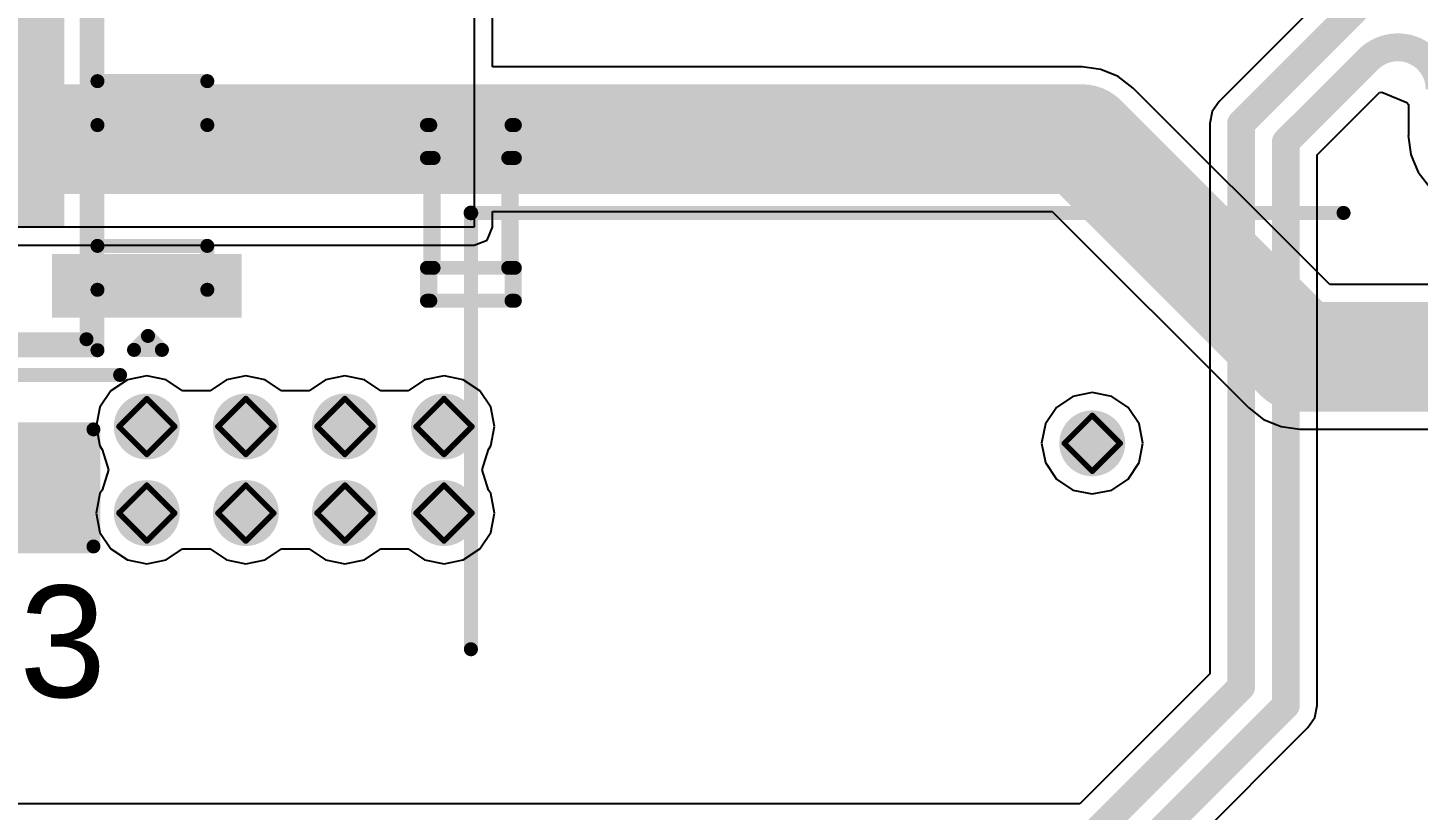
# Model space of a CAD drawing. Header units: millimetres. Extents: x -16 to 330, y -45 to 150.
# Drawn here: x 19.72 to 32.38, y 49.77 to 56.89 of the extents above; entities that cross this region are included whole.
import ezdxf

# ---------------------------------------------------------------- set-up
doc = ezdxf.new("R2010")
doc.units = ezdxf.units.MM
for name, color, linetype in [('BottomLayer', 5, 'Continuous'), ('BottomSolder', 6, 'Continuous'), ('DrillDrawing', 1, 'Continuous'), ('Mechanical13', 56, 'Continuous'), ('MidLayer1', 16, 'Continuous'), ('MidLayer2', 76, 'Continuous'), ('TopLayer', 1, 'Continuous'), ('TopOverlay', 2, 'Continuous'), ('TopPaste', 8, 'Continuous'), ('TopSolder', 216, 'Continuous'), ('ViaHoleLayer', 16, 'Continuous')]:
    doc.layers.add(name, color=color, linetype=linetype)
doc.styles.add('Arial', font='arial.ttf', dxfattribs={"height": 0.2})

# ---------------------------------------------------------------- blocks, each defined once
blk = doc.blocks.new('C___0603_52')
at = {"layer": 'TopLayer'}
for points in [[(-0.381, 0.445), (-0.381, -0.445), (-1.143, -0.445), (-1.143, 0.445)], [(1.143, 0.445), (1.143, -0.445), (0.381, -0.445), (0.381, 0.445)]]:
    blk.add_hatch(color=1, dxfattribs=at).paths.add_polyline_path(points)
at = {"layer": 'TopPaste'}
for points in [[(-0.381, 0.445), (-0.381, -0.445), (-1.143, -0.445), (-1.143, 0.445)], [(1.143, 0.445), (1.143, -0.445), (0.381, -0.445), (0.381, 0.445)]]:
    blk.add_hatch(color=8, dxfattribs=at).paths.add_polyline_path(points)
at = {"layer": 'TopSolder'}
for points in [[(-0.321, 0.504), (-0.321, -0.504), (-1.203, -0.504), (-1.203, 0.504)], [(1.203, 0.504), (1.203, -0.504), (0.321, -0.504), (0.321, 0.504)]]:
    blk.add_hatch(color=216, dxfattribs=at).paths.add_polyline_path(points)
at = {"layer": 'TopOverlay', "const_width": 0.127}
for points in [[(-1.245, 0.533), (-0.457, 0.533)], [(-1.245, -0.533), (-1.245, 0.533)], [(0.457, 0.533), (1.245, 0.533)], [(1.245, -0.533), (1.245, 0.533)], [(-1.245, -0.533), (-0.457, -0.533)], [(0.457, -0.533), (1.245, -0.533)]]:
    blk.add_lwpolyline(points, dxfattribs=at)
at = {"layer": 'TopOverlay', "const_width": 0.0635}
for points in [[(-1.276, 0.533, 1), (-1.213, 0.533, 1)], [(-1.276, 0.533, 1), (-1.213, 0.533, 1)], [(-0.489, 0.533, 1), (-0.425, 0.533, 1)], [(0.425, 0.533, 1), (0.489, 0.533, 1)], [(1.213, 0.533, 1), (1.276, 0.533, 1)], [(1.213, 0.533, 1), (1.276, 0.533, 1)], [(-1.276, -0.533, 1), (-1.213, -0.533, 1)], [(-1.276, -0.533, 1), (-1.213, -0.533, 1)], [(-0.489, -0.533, 1), (-0.425, -0.533, 1)], [(0.425, -0.533, 1), (0.489, -0.533, 1)], [(1.213, -0.533, 1), (1.276, -0.533, 1)], [(1.213, -0.533, 1), (1.276, -0.533, 1)]]:
    blk.add_lwpolyline(points, format="xyb", close=True, dxfattribs=at)
blk = doc.blocks.new('SOT_89_3_77')
at = {"layer": 'TopLayer'}
for points in [[(-0.967, 2.647), (0.967, 2.647), (0.967, -0.382), (-0.967, -0.382)], [(-1.79, -0.268), (-1.21, -0.268), (-1.21, -1.997), (-1.79, -1.997)], [(-0.29, -0.268), (0.29, -0.268), (0.29, -1.997), (-0.29, -1.997)], [(1.21, -0.268), (1.79, -0.268), (1.79, -1.997), (1.21, -1.997)]]:
    blk.add_hatch(color=1, dxfattribs=at).paths.add_polyline_path(points)
at = {"layer": 'TopPaste'}
for points in [[(-0.967, 2.647), (0.967, 2.647), (0.967, -0.382), (-0.967, -0.382)], [(-1.79, -0.268), (-1.21, -0.268), (-1.21, -1.997), (-1.79, -1.997)], [(-0.29, -0.268), (0.29, -0.268), (0.29, -1.997), (-0.29, -1.997)], [(1.21, -0.268), (1.79, -0.268), (1.79, -1.997), (1.21, -1.997)]]:
    blk.add_hatch(color=8, dxfattribs=at).paths.add_polyline_path(points)
at = {"layer": 'TopSolder'}
for points in [[(-0.967, 2.647), (0.967, 2.647), (0.967, -0.382), (-0.967, -0.382)], [(-1.79, -0.268), (-1.21, -0.268), (-1.21, -1.997), (-1.79, -1.997)], [(-0.29, -0.268), (0.29, -0.268), (0.29, -1.997), (-0.29, -1.997)], [(1.21, -0.268), (1.79, -0.268), (1.79, -1.997), (1.21, -1.997)]]:
    blk.add_hatch(color=216, dxfattribs=at).paths.add_polyline_path(points)
at = {"layer": 'TopOverlay', "const_width": 0.127}
for points in [[(-2.311, 1.727), (-2.311, -0.889)], [(-2.311, 1.727), (-1.118, 1.727)], [(1.118, 1.727), (2.311, 1.727)], [(2.311, 1.727), (2.311, -0.889)], [(-2.083, -1.016), (-2.083, -1.27)], [(-2.083, -1.016), (-1.956, -1.143)], [(-1.956, -1.143), (-2.083, -1.27)]]:
    blk.add_lwpolyline(points, dxfattribs=at)
at = {"layer": 'TopOverlay', "const_width": 0.0635}
for points in [[(-2.343, 1.727, 1), (-2.28, 1.727, 1)], [(-2.343, 1.727, 1), (-2.28, 1.727, 1)], [(-1.149, 1.727, 1), (-1.086, 1.727, 1)], [(1.086, 1.727, 1), (1.149, 1.727, 1)], [(2.28, 1.727, 1), (2.343, 1.727, 1)], [(2.28, 1.727, 1), (2.343, 1.727, 1)], [(-2.343, -0.889, 1), (-2.28, -0.889, 1)], [(2.28, -0.889, 1), (2.343, -0.889, 1)], [(-2.115, -1.016, 1), (-2.051, -1.016, 1)], [(-2.115, -1.016, 1), (-2.051, -1.016, 1)], [(-1.988, -1.143, 1), (-1.924, -1.143, 1)], [(-1.988, -1.143, 1), (-1.924, -1.143, 1)], [(-2.115, -1.27, 1), (-2.051, -1.27, 1)], [(-2.115, -1.27, 1), (-2.051, -1.27, 1)]]:
    blk.add_lwpolyline(points, format="xyb", close=True, dxfattribs=at)

msp = doc.modelspace()

# ---------------------------------------------------------------- hatches: boundary and pattern name
at = {"layer": 'BottomLayer'}
h = msp.add_hatch(color=5, dxfattribs=at)
edge = h.paths.add_edge_path()
edge.add_arc((20.805, 53.264), 0.3, 0, 360)
h = msp.add_hatch(color=5, dxfattribs=at)
edge = h.paths.add_edge_path()
edge.add_arc((21.707, 53.264), 0.3, 0, 360)
h = msp.add_hatch(color=5, dxfattribs=at)
edge = h.paths.add_edge_path()
edge.add_arc((22.609, 53.264), 0.3, 0, 360)
h = msp.add_hatch(color=5, dxfattribs=at)
edge = h.paths.add_edge_path()
edge.add_arc((23.511, 53.264), 0.3, 0, 360)
h = msp.add_hatch(color=5, dxfattribs=at)
edge = h.paths.add_edge_path()
edge.add_arc((29.413, 53.111), 0.3, 0, 360)
h = msp.add_hatch(color=5, dxfattribs=at)
edge = h.paths.add_edge_path()
edge.add_arc((20.805, 52.476), 0.3, 0, 360)
h = msp.add_hatch(color=5, dxfattribs=at)
edge = h.paths.add_edge_path()
edge.add_arc((21.707, 52.476), 0.3, 0, 360)
h = msp.add_hatch(color=5, dxfattribs=at)
edge = h.paths.add_edge_path()
edge.add_arc((22.609, 52.476), 0.3, 0, 360)
h = msp.add_hatch(color=5, dxfattribs=at)
edge = h.paths.add_edge_path()
edge.add_arc((23.511, 52.476), 0.3, 0, 360)
at = {"layer": 'BottomSolder'}
h = msp.add_hatch(color=6, dxfattribs=at)
edge = h.paths.add_edge_path()
edge.add_arc((20.805, 53.264), 0.15, 0, 360)
h = msp.add_hatch(color=6, dxfattribs=at)
edge = h.paths.add_edge_path()
edge.add_arc((21.707, 53.264), 0.15, 0, 360)
h = msp.add_hatch(color=6, dxfattribs=at)
edge = h.paths.add_edge_path()
edge.add_arc((22.609, 53.264), 0.15, 0, 360)
h = msp.add_hatch(color=6, dxfattribs=at)
edge = h.paths.add_edge_path()
edge.add_arc((23.511, 53.264), 0.15, 0, 360)
h = msp.add_hatch(color=6, dxfattribs=at)
edge = h.paths.add_edge_path()
edge.add_arc((29.413, 53.111), 0.15, 0, 360)
h = msp.add_hatch(color=6, dxfattribs=at)
edge = h.paths.add_edge_path()
edge.add_arc((20.805, 52.476), 0.15, 0, 360)
h = msp.add_hatch(color=6, dxfattribs=at)
edge = h.paths.add_edge_path()
edge.add_arc((21.707, 52.476), 0.15, 0, 360)
h = msp.add_hatch(color=6, dxfattribs=at)
edge = h.paths.add_edge_path()
edge.add_arc((22.609, 52.476), 0.15, 0, 360)
h = msp.add_hatch(color=6, dxfattribs=at)
edge = h.paths.add_edge_path()
edge.add_arc((23.511, 52.476), 0.15, 0, 360)
at = {"layer": 'MidLayer1'}
h = msp.add_hatch(color=16, dxfattribs=at)
edge = h.paths.add_edge_path()
edge.add_arc((20.805, 53.264), 0.3, 0, 360)
h = msp.add_hatch(color=16, dxfattribs=at)
edge = h.paths.add_edge_path()
edge.add_arc((21.707, 53.264), 0.3, 0, 360)
h = msp.add_hatch(color=16, dxfattribs=at)
edge = h.paths.add_edge_path()
edge.add_arc((22.609, 53.264), 0.3, 0, 360)
h = msp.add_hatch(color=16, dxfattribs=at)
edge = h.paths.add_edge_path()
edge.add_arc((23.511, 53.264), 0.3, 0, 360)
h = msp.add_hatch(color=16, dxfattribs=at)
edge = h.paths.add_edge_path()
edge.add_arc((29.413, 53.111), 0.3, 0, 360)
h = msp.add_hatch(color=16, dxfattribs=at)
edge = h.paths.add_edge_path()
edge.add_arc((20.805, 52.476), 0.3, 0, 360)
h = msp.add_hatch(color=16, dxfattribs=at)
edge = h.paths.add_edge_path()
edge.add_arc((21.707, 52.476), 0.3, 0, 360)
h = msp.add_hatch(color=16, dxfattribs=at)
edge = h.paths.add_edge_path()
edge.add_arc((22.609, 52.476), 0.3, 0, 360)
h = msp.add_hatch(color=16, dxfattribs=at)
edge = h.paths.add_edge_path()
edge.add_arc((23.511, 52.476), 0.3, 0, 360)
at = {"layer": 'MidLayer2'}
h = msp.add_hatch(color=76, dxfattribs=at)
edge = h.paths.add_edge_path()
edge.add_arc((20.805, 53.264), 0.3, 0, 360)
h = msp.add_hatch(color=76, dxfattribs=at)
edge = h.paths.add_edge_path()
edge.add_arc((21.707, 53.264), 0.3, 0, 360)
h = msp.add_hatch(color=76, dxfattribs=at)
edge = h.paths.add_edge_path()
edge.add_arc((22.609, 53.264), 0.3, 0, 360)
h = msp.add_hatch(color=76, dxfattribs=at)
edge = h.paths.add_edge_path()
edge.add_arc((23.511, 53.264), 0.3, 0, 360)
h = msp.add_hatch(color=76, dxfattribs=at)
edge = h.paths.add_edge_path()
edge.add_arc((29.413, 53.111), 0.3, 0, 360)
h = msp.add_hatch(color=76, dxfattribs=at)
edge = h.paths.add_edge_path()
edge.add_arc((20.805, 52.476), 0.3, 0, 360)
h = msp.add_hatch(color=76, dxfattribs=at)
edge = h.paths.add_edge_path()
edge.add_arc((21.707, 52.476), 0.3, 0, 360)
h = msp.add_hatch(color=76, dxfattribs=at)
edge = h.paths.add_edge_path()
edge.add_arc((22.609, 52.476), 0.3, 0, 360)
h = msp.add_hatch(color=76, dxfattribs=at)
edge = h.paths.add_edge_path()
edge.add_arc((23.511, 52.476), 0.3, 0, 360)
at = {"layer": 'TopLayer'}
h = msp.add_hatch(color=1, dxfattribs=at)
edge = h.paths.add_edge_path()
edge.add_arc((20.805, 53.264), 0.3, 0, 360)
h = msp.add_hatch(color=1, dxfattribs=at)
edge = h.paths.add_edge_path()
edge.add_arc((21.707, 53.264), 0.3, 0, 360)
h = msp.add_hatch(color=1, dxfattribs=at)
edge = h.paths.add_edge_path()
edge.add_arc((22.609, 53.264), 0.3, 0, 360)
h = msp.add_hatch(color=1, dxfattribs=at)
edge = h.paths.add_edge_path()
edge.add_arc((23.511, 53.264), 0.3, 0, 360)
h = msp.add_hatch(color=1, dxfattribs=at)
edge = h.paths.add_edge_path()
edge.add_arc((29.413, 53.111), 0.3, 0, 360)
h = msp.add_hatch(color=1, dxfattribs=at)
edge = h.paths.add_edge_path()
edge.add_arc((20.805, 52.476), 0.3, 0, 360)
h = msp.add_hatch(color=1, dxfattribs=at)
edge = h.paths.add_edge_path()
edge.add_arc((21.707, 52.476), 0.3, 0, 360)
h = msp.add_hatch(color=1, dxfattribs=at)
edge = h.paths.add_edge_path()
edge.add_arc((22.609, 52.476), 0.3, 0, 360)
h = msp.add_hatch(color=1, dxfattribs=at)
edge = h.paths.add_edge_path()
edge.add_arc((23.511, 52.476), 0.3, 0, 360)
at = {"layer": 'TopSolder'}
h = msp.add_hatch(color=216, dxfattribs=at)
edge = h.paths.add_edge_path()
edge.add_arc((20.805, 53.264), 0.15, 0, 360)
h = msp.add_hatch(color=216, dxfattribs=at)
edge = h.paths.add_edge_path()
edge.add_arc((21.707, 53.264), 0.15, 0, 360)
h = msp.add_hatch(color=216, dxfattribs=at)
edge = h.paths.add_edge_path()
edge.add_arc((22.609, 53.264), 0.15, 0, 360)
h = msp.add_hatch(color=216, dxfattribs=at)
edge = h.paths.add_edge_path()
edge.add_arc((23.511, 53.264), 0.15, 0, 360)
h = msp.add_hatch(color=216, dxfattribs=at)
edge = h.paths.add_edge_path()
edge.add_arc((29.413, 53.111), 0.15, 0, 360)
h = msp.add_hatch(color=216, dxfattribs=at)
edge = h.paths.add_edge_path()
edge.add_arc((20.805, 52.476), 0.15, 0, 360)
h = msp.add_hatch(color=216, dxfattribs=at)
edge = h.paths.add_edge_path()
edge.add_arc((21.707, 52.476), 0.15, 0, 360)
h = msp.add_hatch(color=216, dxfattribs=at)
edge = h.paths.add_edge_path()
edge.add_arc((22.609, 52.476), 0.15, 0, 360)
h = msp.add_hatch(color=216, dxfattribs=at)
edge = h.paths.add_edge_path()
edge.add_arc((23.511, 52.476), 0.15, 0, 360)
at = {"layer": 'ViaHoleLayer'}
h = msp.add_hatch(color=16, dxfattribs=at)
edge = h.paths.add_edge_path()
edge.add_arc((20.805, 53.264), 0.15, 0, 360)
h = msp.add_hatch(color=16, dxfattribs=at)
edge = h.paths.add_edge_path()
edge.add_arc((21.707, 53.264), 0.15, 0, 360)
h = msp.add_hatch(color=16, dxfattribs=at)
edge = h.paths.add_edge_path()
edge.add_arc((22.609, 53.264), 0.15, 0, 360)
h = msp.add_hatch(color=16, dxfattribs=at)
edge = h.paths.add_edge_path()
edge.add_arc((23.511, 53.264), 0.15, 0, 360)
h = msp.add_hatch(color=16, dxfattribs=at)
edge = h.paths.add_edge_path()
edge.add_arc((29.413, 53.111), 0.15, 0, 360)
h = msp.add_hatch(color=16, dxfattribs=at)
edge = h.paths.add_edge_path()
edge.add_arc((20.805, 52.476), 0.15, 0, 360)
h = msp.add_hatch(color=16, dxfattribs=at)
edge = h.paths.add_edge_path()
edge.add_arc((21.707, 52.476), 0.15, 0, 360)
h = msp.add_hatch(color=16, dxfattribs=at)
edge = h.paths.add_edge_path()
edge.add_arc((22.609, 52.476), 0.15, 0, 360)
h = msp.add_hatch(color=16, dxfattribs=at)
edge = h.paths.add_edge_path()
edge.add_arc((23.511, 52.476), 0.15, 0, 360)

# ---------------------------------------------------------------- linework, layer by layer
at = {"layer": 'BottomLayer'}
for p, q in [((31.897, 57.555), (30.567, 56.225)), ((30.567, 56.225), (30.506, 56.133)), ((31.46, 55.738), (32.028, 56.306)), ((32.028, 56.306), (32.05, 56.308)), ((32.05, 56.308), (32.277, 56.215)), ((32.277, 56.215), (32.291, 56.197)), ((30.506, 56.133), (30.484, 56.024)), ((32.291, 56.197), (32.291, 55.914)), ((30.484, 56.024), (30.484, 56.024)), ((30.484, 56.024), (30.484, 51.011)), ((32.291, 55.914), (32.29, 55.914)), ((32.29, 55.914), (32.313, 55.742)), ((31.46, 50.725), (31.46, 55.738)), ((32.313, 55.742), (32.339, 55.68)), ((32.339, 55.68), (32.339, 55.68)), ((32.339, 55.68), (32.339, 55.68)), ((32.339, 55.68), (32.339, 55.68)), ((32.339, 55.68), (32.339, 55.68)), ((32.339, 55.68), (32.38, 55.581)), ((32.38, 55.581), (32.486, 55.443)), ((30.484, 51.011), (29.3, 49.828)), ((31.439, 50.616), (31.46, 50.725)), ((29.788, 48.935), (31.377, 50.523)), ((31.377, 50.523), (31.439, 50.616)), ((31.377, 50.523), (31.377, 50.523)), ((29.3, 49.828), (12.044, 49.828))]:
    msp.add_line(p, q, dxfattribs=at)
at = {"layer": 'BottomLayer', "const_width": 0.254}
for points in [[(30.769, 56.024), (32.098, 57.353)], [(31.496, 56.176), (31.925, 56.605)], [(31.175, 55.856), (31.496, 56.176)], [(30.769, 50.893), (30.769, 56.024)], [(31.175, 50.725), (31.175, 55.856)], [(29.418, 49.543), (30.769, 50.893)], [(29.587, 49.136), (31.175, 50.725)]]:
    msp.add_lwpolyline(points, dxfattribs=at)
msp.add_lwpolyline([(31.925, 56.605, -0.668179), (32.576, 56.336)], format="xyb", dxfattribs=at)
at = {"layer": 'BottomLayer', "const_width": 0.127}
for points in [[(31.862, 56.605, 1), (31.989, 56.605, 1)], [(31.862, 56.605, 1), (31.989, 56.605, 1)], [(31.433, 56.176, 1), (31.559, 56.176, 1)], [(31.433, 56.176, 1), (31.559, 56.176, 1)], [(30.705, 56.024, 1), (30.832, 56.024, 1)], [(30.705, 56.024, 1), (30.832, 56.024, 1)], [(31.112, 55.856, 1), (31.239, 55.856, 1)], [(31.112, 55.856, 1), (31.239, 55.856, 1)], [(30.705, 50.893, 1), (30.832, 50.893, 1)], [(30.705, 50.893, 1), (30.832, 50.893, 1)], [(31.112, 50.725, 1), (31.239, 50.725, 1)], [(31.112, 50.725, 1), (31.239, 50.725, 1)]]:
    msp.add_lwpolyline(points, format="xyb", close=True, dxfattribs=at)
at = {"layer": 'DrillDrawing', "const_width": 0.0508}
for points in [[(20.551, 53.264), (20.805, 53.518)], [(20.805, 53.518), (21.059, 53.264)], [(21.453, 53.264), (21.707, 53.518)], [(21.707, 53.518), (21.961, 53.264)], [(22.355, 53.264), (22.609, 53.518)], [(22.609, 53.518), (22.863, 53.264)], [(23.257, 53.264), (23.511, 53.518)], [(23.511, 53.518), (23.765, 53.264)], [(29.159, 53.111), (29.413, 53.365)], [(29.413, 53.365), (29.667, 53.111)], [(20.551, 53.264), (20.805, 53.01)], [(20.805, 53.01), (21.059, 53.264)], [(21.453, 53.264), (21.707, 53.01)], [(21.707, 53.01), (21.961, 53.264)], [(22.355, 53.264), (22.609, 53.01)], [(22.609, 53.01), (22.863, 53.264)], [(23.257, 53.264), (23.511, 53.01)], [(23.511, 53.01), (23.765, 53.264)], [(29.159, 53.111), (29.413, 52.857)], [(29.413, 52.857), (29.667, 53.111)], [(20.551, 52.476), (20.805, 52.73)], [(20.805, 52.73), (21.059, 52.476)], [(21.453, 52.476), (21.707, 52.73)], [(21.707, 52.73), (21.961, 52.476)], [(22.355, 52.476), (22.609, 52.73)], [(22.609, 52.73), (22.863, 52.476)], [(23.257, 52.476), (23.511, 52.73)], [(23.511, 52.73), (23.765, 52.476)], [(20.551, 52.476), (20.805, 52.222)], [(20.805, 52.222), (21.059, 52.476)], [(21.453, 52.476), (21.707, 52.222)], [(21.707, 52.222), (21.961, 52.476)], [(22.355, 52.476), (22.609, 52.222)], [(22.609, 52.222), (22.863, 52.476)], [(23.257, 52.476), (23.511, 52.222)], [(23.511, 52.222), (23.765, 52.476)]]:
    msp.add_lwpolyline(points, dxfattribs=at)
at = {"layer": 'DrillDrawing', "const_width": 0.0254}
for points in [[(20.793, 53.518, 1), (20.818, 53.518, 1)], [(20.793, 53.518, 1), (20.818, 53.518, 1)], [(21.694, 53.518, 1), (21.72, 53.518, 1)], [(21.694, 53.518, 1), (21.72, 53.518, 1)], [(22.596, 53.518, 1), (22.622, 53.518, 1)], [(22.596, 53.518, 1), (22.622, 53.518, 1)], [(23.498, 53.518, 1), (23.524, 53.518, 1)], [(23.498, 53.518, 1), (23.524, 53.518, 1)], [(29.4, 53.365, 1), (29.426, 53.365, 1)], [(29.4, 53.365, 1), (29.426, 53.365, 1)], [(20.539, 53.264, 1), (20.564, 53.264, 1)], [(20.539, 53.264, 1), (20.564, 53.264, 1)], [(21.047, 53.264, 1), (21.072, 53.264, 1)], [(21.047, 53.264, 1), (21.072, 53.264, 1)], [(21.44, 53.264, 1), (21.466, 53.264, 1)], [(21.44, 53.264, 1), (21.466, 53.264, 1)], [(21.948, 53.264, 1), (21.974, 53.264, 1)], [(21.948, 53.264, 1), (21.974, 53.264, 1)], [(22.342, 53.264, 1), (22.368, 53.264, 1)], [(22.342, 53.264, 1), (22.368, 53.264, 1)], [(22.85, 53.264, 1), (22.876, 53.264, 1)], [(22.85, 53.264, 1), (22.876, 53.264, 1)], [(23.244, 53.264, 1), (23.27, 53.264, 1)], [(23.244, 53.264, 1), (23.27, 53.264, 1)], [(23.752, 53.264, 1), (23.778, 53.264, 1)], [(23.752, 53.264, 1), (23.778, 53.264, 1)], [(29.146, 53.111, 1), (29.172, 53.111, 1)], [(29.146, 53.111, 1), (29.172, 53.111, 1)], [(29.654, 53.111, 1), (29.68, 53.111, 1)], [(29.654, 53.111, 1), (29.68, 53.111, 1)], [(20.793, 53.01, 1), (20.818, 53.01, 1)], [(20.793, 53.01, 1), (20.818, 53.01, 1)], [(21.694, 53.01, 1), (21.72, 53.01, 1)], [(21.694, 53.01, 1), (21.72, 53.01, 1)], [(22.596, 53.01, 1), (22.622, 53.01, 1)], [(22.596, 53.01, 1), (22.622, 53.01, 1)], [(23.498, 53.01, 1), (23.524, 53.01, 1)], [(23.498, 53.01, 1), (23.524, 53.01, 1)], [(29.4, 52.857, 1), (29.426, 52.857, 1)], [(29.4, 52.857, 1), (29.426, 52.857, 1)], [(20.793, 52.73, 1), (20.818, 52.73, 1)], [(20.793, 52.73, 1), (20.818, 52.73, 1)], [(21.694, 52.73, 1), (21.72, 52.73, 1)], [(21.694, 52.73, 1), (21.72, 52.73, 1)], [(22.596, 52.73, 1), (22.622, 52.73, 1)], [(22.596, 52.73, 1), (22.622, 52.73, 1)], [(23.498, 52.73, 1), (23.524, 52.73, 1)], [(23.498, 52.73, 1), (23.524, 52.73, 1)], [(20.539, 52.476, 1), (20.564, 52.476, 1)], [(20.539, 52.476, 1), (20.564, 52.476, 1)], [(21.047, 52.476, 1), (21.072, 52.476, 1)], [(21.047, 52.476, 1), (21.072, 52.476, 1)], [(21.44, 52.476, 1), (21.466, 52.476, 1)], [(21.44, 52.476, 1), (21.466, 52.476, 1)], [(21.948, 52.476, 1), (21.974, 52.476, 1)], [(21.948, 52.476, 1), (21.974, 52.476, 1)], [(22.342, 52.476, 1), (22.368, 52.476, 1)], [(22.342, 52.476, 1), (22.368, 52.476, 1)], [(22.85, 52.476, 1), (22.876, 52.476, 1)], [(22.85, 52.476, 1), (22.876, 52.476, 1)], [(23.244, 52.476, 1), (23.27, 52.476, 1)], [(23.244, 52.476, 1), (23.27, 52.476, 1)], [(23.752, 52.476, 1), (23.778, 52.476, 1)], [(23.752, 52.476, 1), (23.778, 52.476, 1)], [(20.793, 52.222, 1), (20.818, 52.222, 1)], [(20.793, 52.222, 1), (20.818, 52.222, 1)], [(21.694, 52.222, 1), (21.72, 52.222, 1)], [(21.694, 52.222, 1), (21.72, 52.222, 1)], [(22.596, 52.222, 1), (22.622, 52.222, 1)], [(22.596, 52.222, 1), (22.622, 52.222, 1)], [(23.498, 52.222, 1), (23.524, 52.222, 1)], [(23.498, 52.222, 1), (23.524, 52.222, 1)]]:
    msp.add_lwpolyline(points, format="xyb", close=True, dxfattribs=at)
at = {"layer": 'Mechanical13', "const_width": 0.127}
for points in [[(20.356, 53.959), (20.356, 58.459)], [(20.256, 54.059), (20.256, 58.359)], [(20.356, 56.409), (21.356, 56.409)], [(21.356, 56.009), (21.356, 56.409)], [(20.356, 56.009), (21.356, 56.009)], [(23.356, 56.009), (23.386, 56.009)], [(23.356, 55.709), (23.356, 56.009)], [(23.386, 56.009), (24.126, 56.009)], [(23.386, 54.409), (23.386, 56.009)], [(24.126, 56.009), (24.156, 56.009)], [(24.126, 54.409), (24.126, 56.009)], [(24.156, 55.709), (24.156, 56.009)], [(23.356, 55.709), (23.386, 55.709)], [(23.386, 55.709), (24.126, 55.709)], [(23.416, 54.709), (23.416, 55.709)], [(24.096, 54.709), (24.096, 55.709)], [(24.126, 55.709), (24.156, 55.709)], [(23.756, 55.209), (31.701, 55.209)], [(23.756, 55.209), (31.701, 55.209)], [(23.756, 51.236), (23.756, 55.209)], [(23.756, 51.236), (23.756, 55.209)], [(20.356, 54.909), (21.356, 54.909)], [(21.356, 54.509), (21.356, 54.909)], [(23.356, 54.709), (23.386, 54.709)], [(23.356, 54.409), (23.356, 54.709)], [(23.386, 54.709), (24.126, 54.709)], [(24.126, 54.709), (24.156, 54.709)], [(24.156, 54.409), (24.156, 54.709)], [(20.356, 54.509), (21.356, 54.509)], [(23.356, 54.409), (23.386, 54.409)], [(23.386, 54.409), (24.126, 54.409)], [(24.126, 54.409), (24.156, 54.409)], [(17.956, 54.059), (20.256, 54.059)], [(20.256, 54.059), (20.356, 53.959)], [(17.856, 53.959), (20.356, 53.959)]]:
    msp.add_lwpolyline(points, dxfattribs=at)
at = {"layer": 'Mechanical13'}
for points, const_width in [([(20.324, 56.409, 1), (20.388, 56.409, 1)], 0.0635), ([(21.324, 56.409, 1), (21.388, 56.409, 1)], 0.0635), ([(21.324, 56.409, 1), (21.388, 56.409, 1)], 0.0635), ([(20.324, 56.009, 1), (20.388, 56.009, 1)], 0.0635), ([(21.324, 56.009, 1), (21.388, 56.009, 1)], 0.0635), ([(21.324, 56.009, 1), (21.388, 56.009, 1)], 0.0635), ([(23.324, 56.009, 1), (23.388, 56.009, 1)], 0.0635), ([(23.324, 56.009, 1), (23.388, 56.009, 1)], 0.0635), ([(23.354, 56.009, 1), (23.418, 56.009, 1)], 0.0635), ([(23.354, 56.009, 1), (23.418, 56.009, 1)], 0.0635), ([(23.354, 56.009, 1), (23.418, 56.009, 1)], 0.0635), ([(24.094, 56.009, 1), (24.158, 56.009, 1)], 0.0635), ([(24.094, 56.009, 1), (24.158, 56.009, 1)], 0.0635), ([(24.094, 56.009, 1), (24.158, 56.009, 1)], 0.0635), ([(24.124, 56.009, 1), (24.188, 56.009, 1)], 0.0635), ([(24.124, 56.009, 1), (24.188, 56.009, 1)], 0.0635), ([(23.324, 55.709, 1), (23.388, 55.709, 1)], 0.0635), ([(23.324, 55.709, 1), (23.388, 55.709, 1)], 0.0635), ([(23.354, 55.709, 1), (23.418, 55.709, 1)], 0.0635), ([(23.354, 55.709, 1), (23.418, 55.709, 1)], 0.0635), ([(23.384, 55.709, 1), (23.448, 55.709, 1)], 0.0635), ([(24.064, 55.709, 1), (24.128, 55.709, 1)], 0.0635), ([(24.094, 55.709, 1), (24.158, 55.709, 1)], 0.0635), ([(24.094, 55.709, 1), (24.158, 55.709, 1)], 0.0635), ([(24.124, 55.709, 1), (24.188, 55.709, 1)], 0.0635), ([(24.124, 55.709, 1), (24.188, 55.709, 1)], 0.0635), ([(23.759, 55.209, 1), (23.753, 55.209, 1)], 0.127), ([(23.759, 55.209, 1), (23.753, 55.209, 1)], 0.127), ([(23.721, 55.209, 1), (23.785, 55.209, 1)], 0.0635), ([(23.721, 55.209, 1), (23.785, 55.209, 1)], 0.0635), ([(23.724, 55.209, 1), (23.788, 55.209, 1)], 0.0635), ([(23.724, 55.209, 1), (23.788, 55.209, 1)], 0.0635), ([(23.724, 55.209, 1), (23.788, 55.209, 1)], 0.0635), ([(23.724, 55.209, 1), (23.788, 55.209, 1)], 0.0635), ([(23.728, 55.209, 1), (23.791, 55.209, 1)], 0.0635), ([(23.728, 55.209, 1), (23.791, 55.209, 1)], 0.0635), ([(31.669, 55.209, 1), (31.733, 55.209, 1)], 0.0635), ([(31.669, 55.209, 1), (31.733, 55.209, 1)], 0.0635), ([(20.324, 54.909, 1), (20.388, 54.909, 1)], 0.0635), ([(21.324, 54.909, 1), (21.388, 54.909, 1)], 0.0635), ([(21.324, 54.909, 1), (21.388, 54.909, 1)], 0.0635), ([(23.324, 54.709, 1), (23.388, 54.709, 1)], 0.0635), ([(23.324, 54.709, 1), (23.388, 54.709, 1)], 0.0635), ([(23.354, 54.709, 1), (23.418, 54.709, 1)], 0.0635), ([(23.354, 54.709, 1), (23.418, 54.709, 1)], 0.0635), ([(23.384, 54.709, 1), (23.448, 54.709, 1)], 0.0635), ([(24.064, 54.709, 1), (24.128, 54.709, 1)], 0.0635), ([(24.094, 54.709, 1), (24.158, 54.709, 1)], 0.0635), ([(24.094, 54.709, 1), (24.158, 54.709, 1)], 0.0635), ([(24.124, 54.709, 1), (24.188, 54.709, 1)], 0.0635), ([(24.124, 54.709, 1), (24.188, 54.709, 1)], 0.0635), ([(20.324, 54.509, 1), (20.388, 54.509, 1)], 0.0635), ([(21.324, 54.509, 1), (21.388, 54.509, 1)], 0.0635), ([(21.324, 54.509, 1), (21.388, 54.509, 1)], 0.0635), ([(23.324, 54.409, 1), (23.388, 54.409, 1)], 0.0635), ([(23.324, 54.409, 1), (23.388, 54.409, 1)], 0.0635), ([(23.354, 54.409, 1), (23.418, 54.409, 1)], 0.0635), ([(23.354, 54.409, 1), (23.418, 54.409, 1)], 0.0635), ([(23.354, 54.409, 1), (23.418, 54.409, 1)], 0.0635), ([(24.094, 54.409, 1), (24.158, 54.409, 1)], 0.0635), ([(24.094, 54.409, 1), (24.158, 54.409, 1)], 0.0635), ([(24.094, 54.409, 1), (24.158, 54.409, 1)], 0.0635), ([(24.124, 54.409, 1), (24.188, 54.409, 1)], 0.0635), ([(24.124, 54.409, 1), (24.188, 54.409, 1)], 0.0635), ([(20.224, 54.059, 1), (20.288, 54.059, 1)], 0.0635), ([(20.224, 54.059, 1), (20.288, 54.059, 1)], 0.0635), ([(20.224, 54.059, 1), (20.288, 54.059, 1)], 0.0635), ([(20.324, 53.959, 1), (20.388, 53.959, 1)], 0.0635), ([(20.324, 53.959, 1), (20.388, 53.959, 1)], 0.0635), ([(20.324, 53.959, 1), (20.388, 53.959, 1)], 0.0635), ([(23.724, 51.236, 1), (23.788, 51.236, 1)], 0.0635), ([(23.724, 51.236, 1), (23.788, 51.236, 1)], 0.0635)]:
    msp.add_lwpolyline(points, format="xyb", close=True, dxfattribs=dict(at, const_width=const_width))
at = {"layer": 'MidLayer1'}
for p, q in [((20.629, 53.69), (20.479, 53.59)), ((20.805, 53.725), (20.629, 53.69)), ((20.982, 53.69), (20.805, 53.725)), ((21.131, 53.59), (20.982, 53.69)), ((21.531, 53.69), (21.381, 53.59)), ((21.707, 53.725), (21.531, 53.69)), ((21.884, 53.69), (21.707, 53.725)), ((22.033, 53.59), (21.884, 53.69)), ((22.433, 53.69), (22.283, 53.59)), ((22.609, 53.725), (22.433, 53.69)), ((22.786, 53.69), (22.609, 53.725)), ((22.935, 53.59), (22.786, 53.69)), ((23.334, 53.69), (23.185, 53.59)), ((23.511, 53.725), (23.334, 53.69)), ((23.687, 53.69), (23.511, 53.725)), ((23.837, 53.59), (23.687, 53.69)), ((20.479, 53.59), (20.379, 53.44)), ((21.381, 53.59), (21.131, 53.59)), ((22.283, 53.59), (22.033, 53.59)), ((23.185, 53.59), (22.935, 53.59)), ((23.937, 53.44), (23.837, 53.59)), ((29.413, 53.573), (29.237, 53.538)), ((29.59, 53.538), (29.413, 53.573)), ((20.379, 53.44), (20.344, 53.264)), ((23.972, 53.264), (23.937, 53.44)), ((29.087, 53.438), (28.987, 53.288)), ((29.237, 53.538), (29.087, 53.438)), ((29.739, 53.438), (29.59, 53.538)), ((29.839, 53.288), (29.739, 53.438)), ((20.344, 53.264), (20.379, 53.087)), ((23.937, 53.087), (23.972, 53.264)), ((28.987, 53.288), (28.952, 53.111)), ((29.874, 53.111), (29.839, 53.288)), ((20.379, 53.087), (20.4, 53.055)), ((20.4, 53.055), (20.458, 52.87)), ((23.858, 52.87), (23.916, 53.055)), ((23.916, 53.055), (23.937, 53.087)), ((28.952, 53.111), (28.987, 52.935)), ((29.839, 52.935), (29.874, 53.111)), ((28.987, 52.935), (29.087, 52.785)), ((29.739, 52.785), (29.839, 52.935)), ((20.458, 52.87), (20.4, 52.685)), ((23.916, 52.685), (23.858, 52.87)), ((20.4, 52.685), (20.379, 52.653)), ((23.937, 52.653), (23.916, 52.685)), ((29.087, 52.785), (29.237, 52.685)), ((29.237, 52.685), (29.413, 52.65)), ((29.413, 52.65), (29.59, 52.685)), ((29.59, 52.685), (29.739, 52.785)), ((20.379, 52.653), (20.344, 52.476)), ((23.972, 52.476), (23.937, 52.653)), ((20.344, 52.476), (20.379, 52.3)), ((23.937, 52.3), (23.972, 52.476)), ((20.379, 52.3), (20.479, 52.15)), ((23.837, 52.15), (23.937, 52.3)), ((20.479, 52.15), (20.629, 52.05)), ((20.629, 52.05), (20.805, 52.015)), ((20.805, 52.015), (20.982, 52.05)), ((20.982, 52.05), (21.131, 52.15)), ((21.131, 52.15), (21.381, 52.15)), ((21.381, 52.15), (21.531, 52.05)), ((21.531, 52.05), (21.707, 52.015)), ((21.707, 52.015), (21.884, 52.05)), ((21.884, 52.05), (22.033, 52.15)), ((22.033, 52.15), (22.283, 52.15)), ((22.283, 52.15), (22.433, 52.05)), ((22.433, 52.05), (22.609, 52.015)), ((22.609, 52.015), (22.786, 52.05)), ((22.786, 52.05), (22.935, 52.15)), ((22.935, 52.15), (23.185, 52.15)), ((23.185, 52.15), (23.334, 52.05)), ((23.334, 52.05), (23.511, 52.015)), ((23.511, 52.015), (23.687, 52.05)), ((23.687, 52.05), (23.837, 52.15))]:
    msp.add_line(p, q, dxfattribs=at)
at = {"layer": 'TopLayer'}
for p, q in [((23.787, 57.012), (23.787, 55.079)), ((23.952, 56.538), (23.952, 57.012)), ((29.321, 56.538), (23.952, 56.538)), ((29.491, 56.516), (29.321, 56.538)), ((29.65, 56.45), (29.491, 56.516)), ((29.786, 56.345), (29.65, 56.45)), ((31.575, 54.557), (29.786, 56.345)), ((23.952, 55.079), (23.952, 55.222)), ((23.952, 55.222), (29.048, 55.222)), ((29.048, 55.222), (30.837, 53.434)), ((23.787, 55.079), (18.72, 55.079)), ((23.904, 54.962), (23.952, 55.079)), ((23.787, 54.914), (23.904, 54.962)), ((18.885, 54.914), (23.787, 54.914)), ((43.808, 54.557), (31.575, 54.557)), ((30.837, 53.434), (30.973, 53.329)), ((30.973, 53.329), (31.132, 53.263)), ((31.132, 53.263), (31.302, 53.241)), ((31.302, 53.241), (44.081, 53.241))]:
    msp.add_line(p, q, dxfattribs=at)
at = {"layer": 'TopLayer', "const_width": 1}
for points in [[(18.705, 55.88), (23.343, 55.88)], [(23.343, 55.88), (29.321, 55.88)], [(29.321, 55.88), (31.302, 53.899)], [(31.302, 53.899), (44.081, 53.899)]]:
    msp.add_lwpolyline(points, dxfattribs=at)
at = {"layer": 'TopLayer', "const_width": 0.5}
for points in [[(23.093, 55.88, 1), (23.593, 55.88, 1)], [(23.093, 55.88, 1), (23.593, 55.88, 1)], [(29.071, 55.88, 1), (29.571, 55.88, 1)], [(29.071, 55.88, 1), (29.571, 55.88, 1)], [(31.052, 53.899, 1), (31.552, 53.899, 1)], [(31.052, 53.899, 1), (31.552, 53.899, 1)]]:
    msp.add_lwpolyline(points, format="xyb", close=True, dxfattribs=at)

# ---------------------------------------------------------------- block references
at = {"rotation": 90}
msp.add_blockref('SOT_89_3_77', (19.673, 56.045), dxfattribs=at)
msp.add_blockref('C___0603_52', (19.075, 52.705))

# ---------------------------------------------------------------- texts
at = {"layer": 'TopOverlay', "style": 'Arial'}
msp.add_text('C13', height=1.016, rotation=360, dxfattribs=at).set_placement((17.831, 50.8))

doc.saveas('drawing.dxf')
